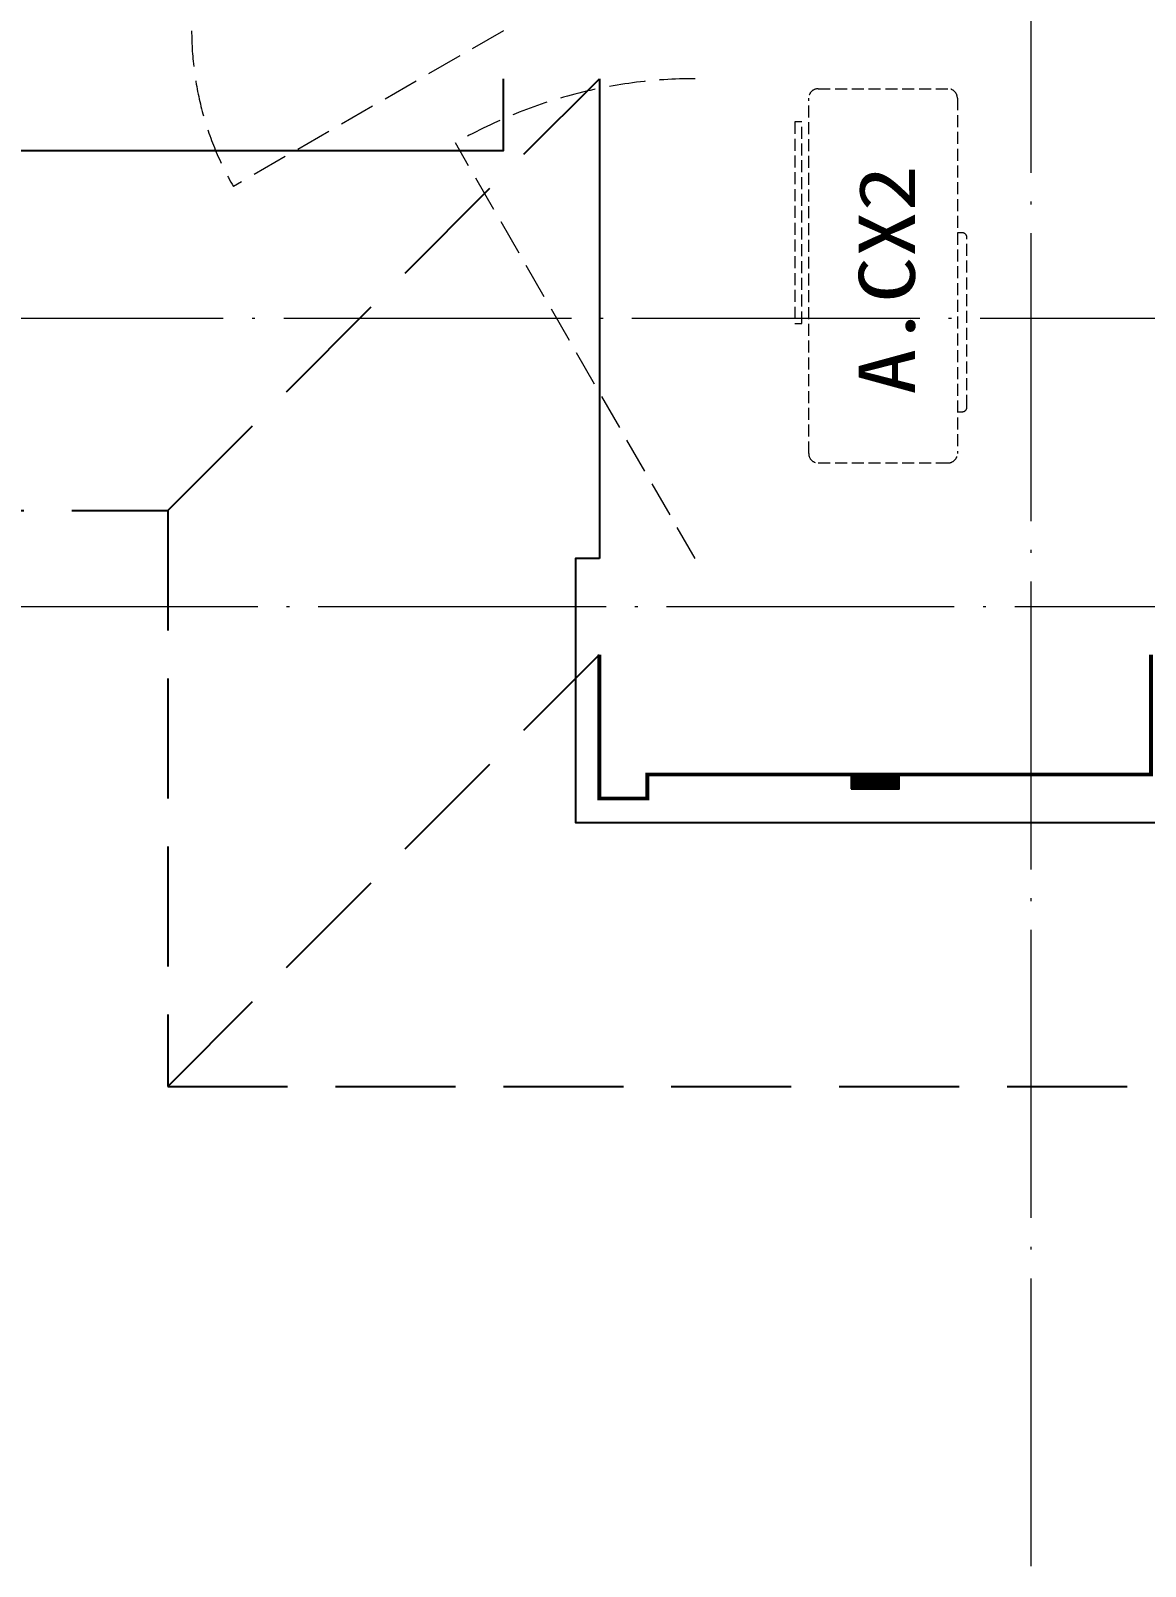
# Model space of a CAD drawing. Extents: x 27938 to 983267, y -209821 to 1628073.
# Drawn here: x 708131 to 710455, y 671657 to 674857 of the extents above; entities that cross this region are included whole.
import ezdxf

# ---------------------------------------------------------------- set-up
doc = ezdxf.new("R2010")
doc.units = 0
doc.header["$LTSCALE"] = 1000
doc.header["$MEASUREMENT"] = 0
doc.linetypes.add('DASH', pattern=[0.35, 0.25, -0.1])
doc.linetypes.add('DOTE', pattern=[2.42, 2, -0.2, 0.02, -0.2])
for name, color, linetype, lineweight in [('DOTE', 19, 'DOTE', 9), ('WINDOW', 144, 'Continuous', 15), ('平面-空调预留孔', 173, 'Continuous', 15)]:
    doc.layers.add(name, color=color, linetype=linetype, lineweight=lineweight)
for name, color, linetype in [('卫生间', 6, 'Continuous'), ('看线', 251, 'Continuous'), ('立面', 73, 'Continuous'), ('铝合金', 144, 'Continuous')]:
    doc.layers.add(name, color=color, linetype=linetype)
doc.styles.add('黑体', font='')
doc.styles.get('黑体').set_extended_font_data('SimHei')

# ---------------------------------------------------------------- blocks, each defined once
blk = doc.blocks.new('ferre')
at = {"layer": '平面-空调预留孔', "linetype": 'DASH', "ltscale": 0.1}
for p, q in [((93392.7, 115403.5), (93392.7, 115393.5)), ((93765.6, 115393.5), (93765.6, 115403.5)), ((93402.7, 115383.5), (93755.6, 115383.5))]:
    blk.add_line(p, q, dxfattribs=at)
blk.add_lwpolyline([(94045.9, 115403.5), (93305.9, 115403.5, -0.414214), (93285.9, 115423.5), (93285.9, 115693.5, -0.414214), (93305.9, 115713.5), (94045.9, 115713.5, -0.414214), (94065.9, 115693.5), (94065.9, 115423.5, -0.414214)], format="xyb", close=True, dxfattribs=at)
blk.add_lwpolyline([(93996.7, 115742.6), (93576.8, 115742.6), (93576.8, 115727.5), (93996.7, 115727.5)], close=True, dxfattribs=at)
for centre, start, end in [((93402.7, 115393.5), 180, 270), ((93755.6, 115393.5), 270, 0)]:
    blk.add_arc(centre, 10, start, end, dxfattribs=at)
at = {"layer": '平面-空调预留孔', "color": 251, "linetype": 'DASH', "ltscale": 0.1, "true_color": 0x636466, "style": '黑体', "width": 1.2}
blk.add_text('A.CX2', height=117.05, dxfattribs=at).set_placement((93428.3, 115492.1))
blk = doc.blocks.new('fergve')
at = {"layer": '平面-空调预留孔', "linetype": 'DASH', "ltscale": 0.1}
blk.add_blockref('ferre', (25670, -60415.8), dxfattribs=at)
blk = doc.blocks.new('HFTHFFGHFH')
at = {"layer": 'DOTE', "linetype": 'DOTE', "ltscale": 0.3}
for p, q in [((564116.6, 594448.8), (564116.6, 602648.8)), ((587116.6, 597048.8), (534316.6, 597048.8)), ((534316.6, 596448.8), (587116.6, 596448.8))]:
    blk.add_line(p, q, dxfattribs=at)
blk = doc.blocks.new('BFBTCSD')
at = {"layer": '卫生间', "color": 159, "linetype": 'DASH', "true_color": 0x22346e}
for p, q in [((705216.6, 673857.2), (704316.6, 674757.2)), ((705216.6, 672657.2), (704316.6, 673557.2))]:
    blk.add_line(p, q, dxfattribs=at)
blk.add_lwpolyline([(706816.6, 673857.2), (705216.6, 673857.2), (705216.6, 672657.2), (684016.6, 672657.2), (684016.6, 673857.2), (681416.6, 673857.2), (681416.6, 683557.2), (683216.6, 683557.2), (683216.6, 684557.2), (689716.6, 684557.2), (689716.6, 689157.2), (691416.8, 689157.2)], dxfattribs=at)

msp = doc.modelspace()

# ---------------------------------------------------------------- hatches: boundary and pattern name
at = {"layer": '立面'}
h = msp.add_hatch(dxfattribs=at)
h.set_pattern_fill('ANSI31', color=251, scale=2)
h.set_pattern_definition([(45, (-178383.716, -122288.2907), (-2.24506403, 2.24506403), [])])
h.paths.add_polyline_path([(709841.6, 673277.2), (709941.6, 673277.2), (709941.6, 673307.2), (709841.6, 673307.2)])

# ---------------------------------------------------------------- linework, layer by layer
at = {"color": 30, "const_width": 8}
msp.add_lwpolyline([(709316.6, 673557.2), (709316.6, 673257.2), (709416.6, 673257.2), (709416.6, 673307.2), (710466.6, 673307.2), (710466.6, 673557.2)], dxfattribs=at)
at = {"layer": 'WINDOW', "color": 250, "linetype": 'DASH', "ltscale": 0.3}
for points in [[(709116.6, 674857.2), (708553.5, 674532.5, -0.131485), (708466.6, 674857.2)], [(709516.6, 673757.2), (709016.6, 674623.2, -0.131652), (709516.6, 674757.2)]]:
    msp.add_lwpolyline(points, format="xyb", dxfattribs=at)
at = {"layer": '看线', "color": 202, "ltscale": 0.5}
for points in [[(707316.6, 674757.2), (707316.6, 674607.2), (709116.6, 674607.2), (709116.6, 674757.2)], [(709316.6, 674757.2), (709316.6, 673757.2)]]:
    msp.add_lwpolyline(points, dxfattribs=at)
at = {"layer": '看线', "color": 201}
msp.add_lwpolyline([(709316.6, 673757.2), (709266.6, 673757.2), (709266.6, 673207.2), (710516.6, 673207.2), (710516.6, 673407.1)], dxfattribs=at)
at = {"layer": '立面', "color": 251}
msp.add_lwpolyline([(709841.6, 673277.2), (709941.6, 673277.2), (709941.6, 673307.2), (709841.6, 673307.2)], close=True, dxfattribs=at)
at = {"layer": '铝合金', "color": 6}
msp.add_lwpolyline([(709841.6, 673277.2), (709941.6, 673277.2), (709941.6, 673307.2), (709841.6, 673307.2)], close=True, dxfattribs=at)

# ---------------------------------------------------------------- block references
msp.add_blockref('HFTHFFGHFH', (146100, 77208.4))
at = {"xscale": -1}
msp.add_blockref('BFBTCSD', (1413633.2, 0), dxfattribs=at)
at = {"rotation": 90}
msp.add_blockref('fergve', (765050.7, 555000.4), dxfattribs=at)

doc.saveas('drawing.dxf')
